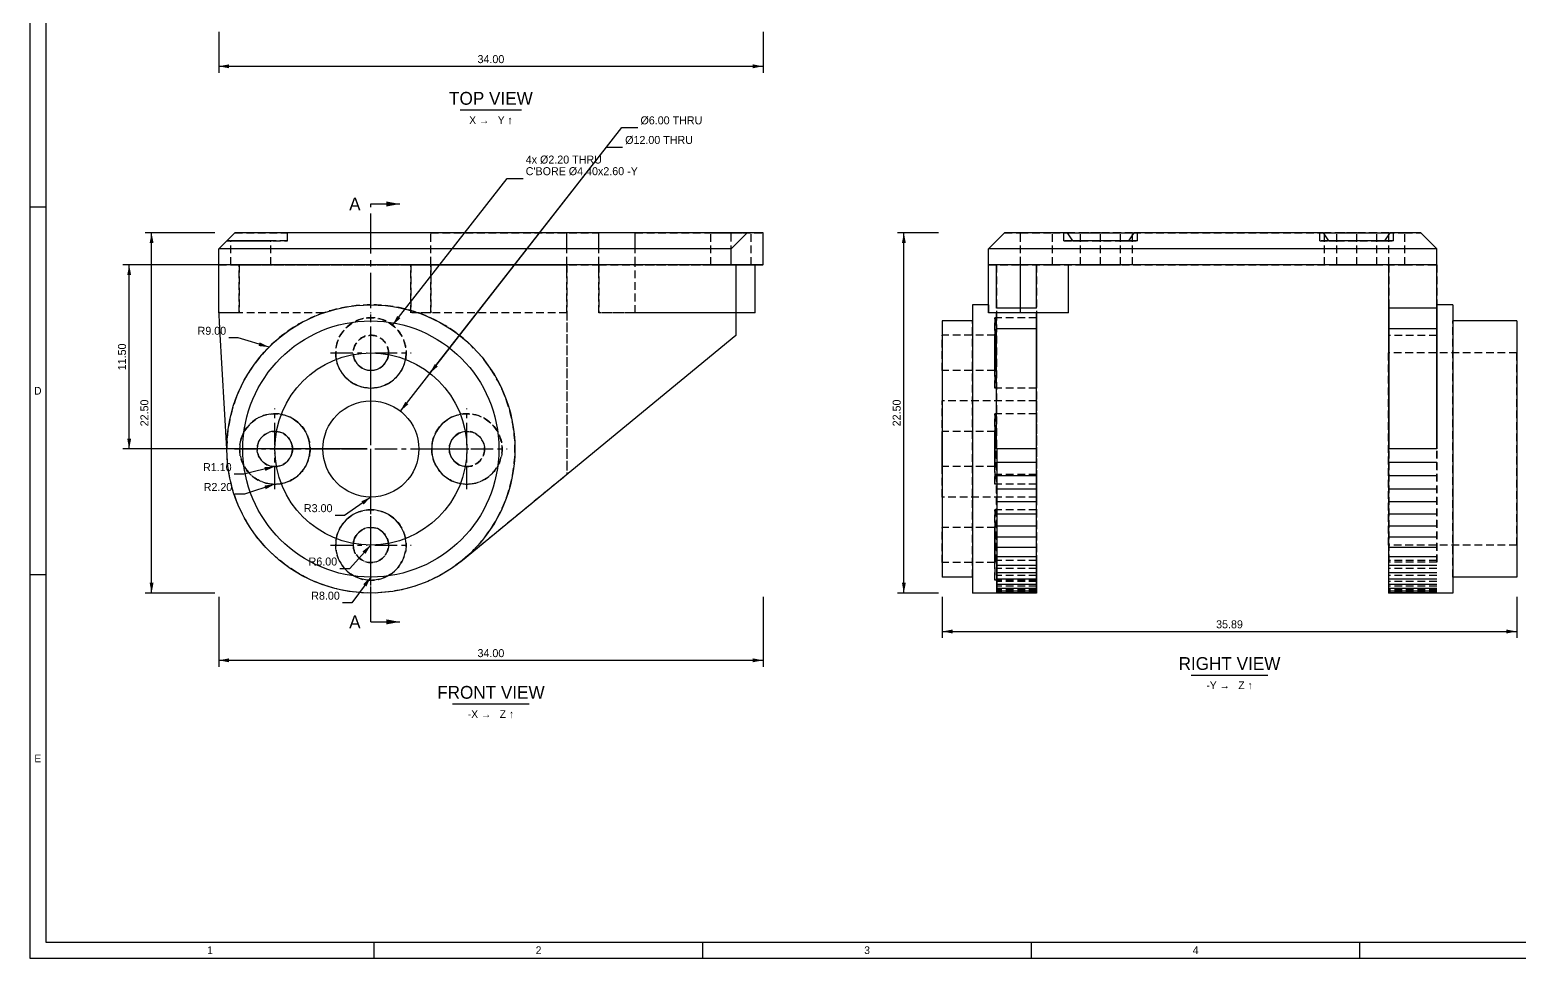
# Model space of a CAD drawing. Header units: millimetres. Extents: x 5 to 849, y 5 to 589.
# Drawn here: x 5 to 470.3, y 5 to 294.9 of the extents above; entities that cross this region are included whole.
import ezdxf
from ezdxf.enums import TextEntityAlignment as Align

# ---------------------------------------------------------------- set-up
doc = ezdxf.new("R2010")
doc.units = ezdxf.units.MM
for name, pattern in [('CENTER', [11.2, 7, -1.4, 1.4, -1.4]), ('HIDDEN', [3.6, 2.4, -1.2]), ('PHANTOM', [21, 11, -2, 2, -2, 2, -2])]:
    doc.linetypes.add(name, pattern=pattern)
for name, color, linetype in [('CENTER', 4, 'CENTER'), ('CUT', 1, 'PHANTOM'), ('CUTTHIN', 1, 'PHANTOM'), ('DIM', 3, 'CONTINUOUS'), ('FRAME', 7, 'CONTINUOUS'), ('HIDDEN', 8, 'HIDDEN'), ('TEXT', 3, 'CONTINUOUS'), ('TITLE', 7, 'CONTINUOUS'), ('VISIBLE', 7, 'CONTINUOUS')]:
    doc.layers.add(name, color=color, linetype=linetype)

msp = doc.modelspace()

# ---------------------------------------------------------------- linework, layer by layer
at = {"layer": 'CENTER'}
for p, q in [((111.55, 195.225), (111.55, 206.625)), ((111.55, 165.225), (111.55, 195.625)), ((98.95, 194.025), (110.35, 194.025)), ((111.55, 181.425), (111.55, 192.825)), ((112.75, 194.025), (124.15, 194.025)), ((111.55, 165.225), (111.55, 180.625)), ((81.55, 165.225), (81.55, 176.625)), ((141.55, 165.225), (141.55, 176.625)), ((68.95, 164.025), (80.35, 164.025)), ((79.95, 164.025), (110.35, 164.025)), ((82.75, 164.025), (94.15, 164.025)), ((94.95, 164.025), (110.35, 164.025)), ((112.75, 164.025), (143.15, 164.025)), ((112.75, 164.025), (128.15, 164.025)), ((128.95, 164.025), (140.35, 164.025)), ((142.75, 164.025), (154.15, 164.025)), ((81.55, 151.425), (81.55, 162.825)), ((111.55, 132.425), (111.55, 162.825)), ((111.55, 147.425), (111.55, 162.825)), ((141.55, 151.425), (141.55, 162.825)), ((111.55, 135.225), (111.55, 146.625)), ((98.95, 134.025), (110.35, 134.025)), ((111.55, 121.425), (111.55, 132.825)), ((112.75, 134.025), (124.15, 134.025))]:
    msp.add_line(p, q, dxfattribs=at)
at = {"layer": 'CUT'}
for p, q in [((111.55, 226.525), (111.55, 240.525)), ((111.55, 240.525), (120.55, 240.525)), ((111.55, 110.025), (111.55, 124.025)), ((111.55, 110.025), (120.55, 110.025))]:
    msp.add_line(p, q, dxfattribs=at)
for points in [[(120.55, 240.525), (116.35, 241.323), (116.35, 239.727)], [(120.55, 110.025), (116.35, 110.823), (116.35, 109.227)]]:
    msp.add_solid(points, dxfattribs=at)
at = {"layer": 'CUTTHIN'}
msp.add_line((111.55, 124.025), (111.55, 226.525), dxfattribs=at)
at = {"layer": 'DIM'}
for p, q in [((64.05, 294.325), (64.05, 281.525)), ((234.05, 294.325), (234.05, 281.525)), ((64.05, 283.525), (234.05, 283.525)), ((120.784922, 175.845161), (189.971545, 264.4)), ((189.971545, 264.4), (194.971545, 264.4)), ((130.019844, 187.665323), (185.18617, 258.275)), ((185.18617, 258.275), (190.18617, 258.275)), ((118.322276, 202.693118), (154.130067, 248.525)), ((154.130067, 248.525), (159.130067, 248.525)), ((62.85, 231.525), (41.05, 231.525)), ((43.05, 119.025), (43.05, 231.525)), ((288.85, 231.525), (276.05, 231.525)), ((278.05, 119.025), (278.05, 231.525)), ((147.85, 221.525), (34.05, 221.525)), ((36.05, 164.025), (36.05, 221.525)), ((70.143367, 198.689579), (67.143367, 198.689579)), ((79.730195, 195.844805), (70.143367, 198.689579)), ((110.35, 164.025), (34.05, 164.025)), ((81.55, 158.525), (71.844361, 156.116564)), ((71.844361, 156.116564), (68.844361, 156.116564)), ((72.052667, 149.894398), (69.052667, 149.894398)), ((81.55, 153.025), (72.052667, 149.894398)), ((111.55, 149.025), (103.357681, 143.290377)), ((103.357681, 143.290377), (100.357681, 143.290377)), ((111.55, 134.025), (104.823272, 126.625599)), ((104.823272, 126.625599), (101.823272, 126.625599)), ((111.55, 124.025), (105.6449, 115.954697)), ((62.85, 119.025), (41.05, 119.025)), ((64.05, 117.825), (64.05, 96.025)), ((234.05, 117.825), (234.05, 96.025)), ((288.85, 119.025), (276.05, 119.025)), ((290.05, 117.825), (290.05, 105.025)), ((469.5, 117.825), (469.5, 105.025)), ((105.6449, 115.954697), (102.6449, 115.954697)), ((290.05, 107.025), (469.5, 107.025)), ((64.05, 98.025), (234.05, 98.025))]:
    msp.add_line(p, q, dxfattribs=at)
for points in [[(64.05, 283.525), (67.25, 282.917), (67.25, 284.133)], [(234.05, 283.525), (230.85, 284.133), (230.85, 282.917)], [(43.05, 231.525), (42.442, 228.325), (43.658, 228.325)], [(278.05, 231.525), (277.442, 228.325), (278.658, 228.325)], [(36.05, 221.525), (35.442, 218.325), (36.658, 218.325)], [(118.322276, 202.693118), (120.771503, 204.840431), (119.813282, 205.589075)], [(79.730195, 195.844805), (76.835372, 197.338012), (76.489448, 196.172254)], [(130.019844, 187.665323), (132.469072, 189.812635), (131.51085, 190.561279)], [(120.784922, 175.845161), (123.234149, 177.992474), (122.275928, 178.741118)], [(36.05, 164.025), (36.658, 167.225), (35.442, 167.225)], [(81.55, 158.525), (78.297762, 158.344403), (78.590628, 157.164197)], [(81.55, 153.025), (78.320513, 152.600645), (78.701194, 151.445769)], [(111.55, 149.025), (108.579793, 147.688014), (109.277123, 146.691827)], [(111.55, 134.025), (108.947563, 132.066177), (109.847331, 131.248207)], [(43.05, 119.025), (43.658, 122.225), (42.442, 122.225)], [(111.55, 124.025), (109.169694, 121.801533), (110.151042, 121.083473)], [(278.05, 119.025), (278.658, 122.225), (277.442, 122.225)], [(290.05, 107.025), (293.25, 106.417), (293.25, 107.633)], [(469.5, 107.025), (466.3, 107.633), (466.3, 106.417)], [(64.05, 98.025), (67.25, 97.417), (67.25, 98.633)], [(234.05, 98.025), (230.85, 98.633), (230.85, 97.417)]]:
    msp.add_solid(points, dxfattribs=at)
at = {"layer": 'FRAME'}
for p, q in [((10, 584), (10, 10)), ((10, 10), (831, 10))]:
    msp.add_line(p, q, dxfattribs=at)
at = {"layer": 'HIDDEN'}
for p, q in [((69.05, 231.525), (66.55, 229.025)), ((66.55, 229.025), (69.05, 231.525)), ((69.05, 231.525), (66.55, 229.025)), ((66.55, 229.025), (69.05, 231.525)), ((66.55, 229.025), (85.55, 229.025)), ((85.55, 229.025), (66.55, 229.025)), ((66.55, 229.025), (85.55, 229.025)), ((85.55, 229.025), (66.55, 229.025)), ((67.8, 229.025), (80.3, 229.025)), ((80.3, 229.025), (67.8, 229.025)), ((67.8, 221.525), (67.8, 229.025)), ((67.8, 229.025), (80.3, 229.025)), ((80.3, 229.025), (67.8, 229.025)), ((67.8, 221.525), (67.8, 229.025)), ((172.8, 231.525), (69.05, 231.525)), ((69.05, 231.525), (85.55, 231.525)), ((85.55, 231.525), (69.05, 231.525)), ((69.05, 231.525), (85.55, 231.525)), ((85.55, 231.525), (69.05, 231.525)), ((80.3, 221.525), (80.3, 229.025)), ((80.3, 221.525), (80.3, 229.025)), ((85.55, 229.025), (85.55, 231.525)), ((85.55, 229.025), (85.55, 231.525)), ((130.3, 231.525), (182.8, 231.525)), ((130.3, 231.525), (172.8, 231.525)), ((130.3, 231.525), (182.8, 231.525)), ((130.3, 231.525), (182.8, 231.525)), ((130.3, 221.525), (130.3, 231.525)), ((130.3, 221.575), (130.3, 231.525)), ((130.3, 221.525), (130.3, 231.525)), ((130.3, 221.525), (130.3, 231.525)), ((172.8, 221.525), (172.8, 231.525)), ((172.8, 226.525), (172.8, 231.525)), ((194.14, 231.525), (182.8, 231.525)), ((182.8, 221.525), (182.8, 231.525)), ((182.8, 221.525), (182.8, 231.525)), ((182.8, 221.525), (182.8, 231.525)), ((182.8, 221.575), (182.8, 231.525)), ((182.8, 226.525), (182.8, 231.525)), ((194.14, 231.525), (224.05, 231.525)), ((194.14, 226.525), (194.14, 231.525)), ((194.14, 221.575), (194.14, 231.525)), ((217.8, 231.525), (230.3, 231.525)), ((230.3, 231.525), (217.8, 231.525)), ((217.8, 231.525), (230.3, 231.525)), ((230.3, 231.525), (217.8, 231.525)), ((217.8, 221.525), (217.8, 231.525)), ((217.8, 221.525), (217.8, 231.525)), ((224.05, 231.525), (234.05, 231.525)), ((224.05, 221.575), (224.05, 231.525)), ((230.3, 221.525), (230.3, 231.525)), ((230.3, 221.525), (230.3, 231.525)), ((314.5, 231.525), (309.5, 231.525)), ((314.5, 231.525), (309.5, 231.525)), ((309.5, 231.525), (314.5, 231.525)), ((349.5, 231.525), (314.5, 231.525)), ((349.5, 231.525), (314.5, 231.525)), ((314.5, 231.525), (324.5, 231.525)), ((314.5, 221.575), (314.5, 231.525)), ((314.5, 221.575), (314.5, 231.525)), ((314.5, 221.575), (314.5, 231.525)), ((314.5, 221.525), (314.5, 231.525)), ((314.5, 221.575), (314.5, 231.525)), ((324.5, 231.525), (434.5, 231.525)), ((324.5, 221.525), (324.5, 231.525)), ((329.143842, 231.525), (328, 231.525)), ((328, 231.525), (329.143842, 231.525)), ((328, 229.025), (328, 231.525)), ((330.782202, 229.025), (328, 229.025)), ((328, 229.025), (330.782202, 229.025)), ((339.5, 231.525), (333.25, 231.525)), ((333.25, 231.525), (345.75, 231.525)), ((333.25, 221.525), (333.25, 231.525)), ((339.5, 229.025), (333.25, 229.025)), ((333.25, 229.025), (345.75, 229.025)), ((333.25, 229.025), (345.75, 229.025)), ((333.25, 221.525), (333.25, 229.025)), ((345.75, 231.525), (339.5, 231.525)), ((339.5, 221.525), (339.5, 231.525)), ((345.75, 229.025), (339.5, 229.025)), ((339.5, 221.525), (339.5, 229.025)), ((345.75, 221.525), (345.75, 231.525)), ((345.75, 221.525), (345.75, 229.025)), ((348.217798, 229.025), (351, 229.025)), ((351, 229.025), (348.217798, 229.025)), ((349.5, 221.525), (349.5, 231.525)), ((349.5, 221.525), (349.5, 231.525)), ((349.856158, 231.525), (351, 231.525)), ((351, 231.525), (349.856158, 231.525)), ((351, 229.025), (351, 231.525)), ((409.143842, 231.525), (408, 231.525)), ((408, 231.525), (409.143842, 231.525)), ((408, 229.025), (408, 231.525)), ((410.782202, 229.025), (408, 229.025)), ((408, 229.025), (410.782202, 229.025)), ((429.5, 231.525), (409.5, 231.525)), ((429.5, 231.525), (409.5, 231.525)), ((409.5, 221.525), (409.5, 231.525)), ((409.5, 221.525), (409.5, 231.525)), ((419.5, 231.525), (413.25, 231.525)), ((413.25, 231.525), (425.75, 231.525)), ((413.25, 221.525), (413.25, 231.525)), ((419.5, 229.025), (413.25, 229.025)), ((413.25, 229.025), (425.75, 229.025)), ((413.25, 229.025), (425.75, 229.025)), ((413.25, 221.525), (413.25, 229.025)), ((425.75, 231.525), (419.5, 231.525)), ((419.5, 221.525), (419.5, 231.525)), ((425.75, 229.025), (419.5, 229.025)), ((419.5, 221.525), (419.5, 229.025)), ((425.75, 221.525), (425.75, 231.525)), ((425.75, 221.525), (425.75, 229.025)), ((428.217798, 229.025), (431, 229.025)), ((431, 229.025), (428.217798, 229.025)), ((429.5, 221.525), (429.5, 231.525)), ((429.5, 221.525), (429.5, 231.525)), ((429.856158, 231.525), (431, 231.525)), ((431, 231.525), (429.856158, 231.525)), ((431, 229.025), (431, 231.525)), ((434.5, 231.525), (439.5, 231.525)), ((434.5, 221.525), (434.5, 231.525)), ((64.05, 221.575), (64.05, 226.525)), ((172.8, 226.525), (64.05, 226.525)), ((172.8, 221.575), (172.8, 226.525)), ((194.14, 226.525), (182.8, 226.525)), ((182.8, 221.575), (182.8, 226.525)), ((194.14, 221.575), (194.14, 226.525)), ((64.05, 221.525), (64.05, 221.575)), ((64.05, 221.525), (64.05, 221.575)), ((64.05, 221.525), (64.05, 221.575)), ((172.8, 221.575), (64.05, 221.575)), ((64.05, 221.525), (70.36, 221.525)), ((64.05, 221.525), (130.3, 221.525)), ((64.05, 221.525), (172.8, 221.525)), ((64.05, 206.525), (64.05, 221.525)), ((67.8, 221.525), (80.3, 221.525)), ((80.3, 221.525), (67.8, 221.525)), ((67.8, 221.525), (80.3, 221.525)), ((80.3, 221.525), (67.8, 221.525)), ((70.36, 221.525), (123.99, 221.525)), ((70.36, 221.525), (70.36, 206.525)), ((70.36, 206.525), (70.36, 221.525)), ((123.99, 221.525), (130.3, 221.525)), ((123.99, 206.525), (123.99, 221.525)), ((123.99, 221.525), (123.99, 206.525)), ((130.3, 221.525), (130.3, 221.575)), ((130.3, 221.525), (130.3, 221.575)), ((130.3, 221.525), (182.8, 221.525)), ((130.3, 221.525), (182.8, 221.525)), ((130.3, 206.525), (130.3, 221.525)), ((130.3, 221.525), (172.8, 221.525)), ((130.3, 221.525), (130.3, 206.525)), ((130.3, 221.525), (182.8, 221.525)), ((130.3, 221.525), (172.8, 221.525)), ((172.8, 221.525), (172.8, 221.575)), ((172.8, 221.525), (172.8, 156.0633)), ((172.8, 221.525), (172.8, 206.525)), ((172.8, 221.525), (172.8, 206.525)), ((172.8, 219.025), (172.8, 221.525)), ((172.8, 206.525), (172.8, 219.025)), ((182.8, 221.525), (182.8, 221.575)), ((182.8, 221.525), (182.8, 221.575)), ((182.8, 221.525), (182.8, 221.575)), ((194.14, 221.575), (182.8, 221.575)), ((182.8, 221.525), (225.55, 221.525)), ((182.8, 221.525), (231.55, 221.525)), ((182.8, 206.525), (182.8, 221.525)), ((182.8, 219.025), (182.8, 221.525)), ((182.8, 221.525), (182.8, 206.525)), ((182.8, 221.525), (194.14, 221.525)), ((182.8, 206.525), (182.8, 219.025)), ((224.05, 221.575), (194.14, 221.575)), ((194.14, 221.525), (194.14, 221.575)), ((194.14, 221.525), (194.14, 221.575)), ((194.14, 206.525), (194.14, 221.525)), ((194.14, 221.525), (224.05, 221.525)), ((194.14, 206.525), (194.14, 221.525)), ((217.8, 221.525), (230.3, 221.525)), ((230.3, 221.525), (217.8, 221.525)), ((217.8, 221.525), (230.3, 221.525)), ((230.3, 221.525), (217.8, 221.525)), ((224.05, 221.575), (231.55, 221.575)), ((231.55, 221.575), (224.05, 221.575)), ((224.05, 221.525), (224.05, 221.575)), ((231.55, 221.525), (231.55, 221.575)), ((231.55, 206.525), (231.55, 221.575)), ((231.55, 221.525), (234.05, 221.525)), ((304.5, 221.525), (314.5, 221.525)), ((307, 221.525), (307, 206.525)), ((314.5, 221.575), (322, 221.575)), ((322, 221.575), (314.5, 221.575)), ((314.5, 206.525), (314.5, 221.575)), ((314.5, 219.025), (314.5, 221.525)), ((314.5, 219.025), (314.5, 221.525)), ((314.5, 206.525), (314.5, 221.525)), ((329.5, 221.525), (314.5, 221.525)), ((314.5, 206.525), (314.5, 219.025)), ((314.5, 206.525), (314.5, 219.025)), ((319.5, 221.525), (319.5, 206.525)), ((319.5, 221.525), (319.5, 206.525)), ((319.5, 221.525), (319.5, 156.0633)), ((319.5, 221.525), (319.5, 206.525)), ((322, 221.525), (322, 221.575)), ((322, 221.525), (324.5, 221.525)), ((329.5, 221.525), (322, 221.525)), ((324.5, 221.525), (434.5, 221.525)), ((349.5, 221.525), (329.5, 221.525)), ((349.5, 221.525), (329.5, 221.525)), ((339.5, 221.525), (333.25, 221.525)), ((333.25, 221.525), (345.75, 221.525)), ((339.5, 221.525), (333.25, 221.525)), ((333.25, 221.525), (345.75, 221.525)), ((345.75, 221.525), (339.5, 221.525)), ((345.75, 221.525), (339.5, 221.525)), ((429.5, 221.525), (409.5, 221.525)), ((429.5, 221.525), (409.5, 221.525)), ((419.5, 221.525), (413.25, 221.525)), ((413.25, 221.525), (425.75, 221.525)), ((419.5, 221.525), (413.25, 221.525)), ((413.25, 221.525), (425.75, 221.525)), ((425.75, 221.525), (419.5, 221.525)), ((425.75, 221.525), (419.5, 221.525)), ((443, 221.525), (429.5, 221.525)), ((429.5, 221.525), (429.5, 199.4238)), ((434.5, 221.525), (443, 221.525)), ((443, 221.525), (444.5, 221.525)), ((444.5, 221.525), (443, 221.525)), ((444.5, 221.525), (444.5, 199.4238)), ((96.759801, 206.525), (64.05, 206.525)), ((70.36, 206.525), (64.115769, 206.525)), ((64.335, 201.525), (64.115769, 206.525)), ((70.36, 206.525), (64.115769, 206.525)), ((64.335, 201.525), (64.115769, 206.525)), ((96.759801, 206.525), (64.115769, 206.525)), ((130.3, 206.525), (123.99, 206.525)), ((130.3, 206.525), (123.99, 206.525)), ((172.8, 206.525), (126.340199, 206.525)), ((172.8, 206.525), (126.340199, 206.525)), ((172.8, 206.525), (172.8, 156.0633)), ((225.55, 206.525), (182.8, 206.525)), ((194.14, 206.525), (182.8, 206.525)), ((194.14, 206.525), (182.8, 206.525)), ((231.55, 206.525), (194.14, 206.525)), ((304.5, 206.525), (304.5, 209.025)), ((304.5, 209.025), (304.5, 206.525)), ((307, 206.525), (304.5, 206.525)), ((307, 206.525), (304.5, 206.525)), ((307, 206.525), (304.5, 206.525)), ((319.5, 205.025), (306.5, 205.025)), ((306.5, 205.025), (306.5, 183.025)), ((306.5, 183.025), (306.5, 205.025)), ((307, 206.525), (307, 156.0633)), ((314.5, 206.525), (307, 206.525)), ((314.5, 206.525), (307, 206.525)), ((307, 128.668365), (307, 206.525)), ((307, 206.525), (307, 164.025)), ((319.5, 206.525), (314.5, 206.525)), ((329.5, 206.525), (319.5, 206.525)), ((329.5, 206.525), (319.5, 206.525)), ((329.5, 206.525), (319.5, 206.525)), ((319.5, 205.025), (319.5, 183.025)), ((319.5, 183.025), (319.5, 205.025)), ((429.5, 209.025), (429.5, 164.025)), ((429.5, 128.668365), (429.5, 209.025)), ((444.5, 209.025), (444.5, 164.025)), ((444.5, 128.668365), (444.5, 209.025)), ((299.5, 204.025), (299.5, 124.025)), ((299.5, 124.025), (299.5, 204.025)), ((449.5, 204.025), (449.5, 124.025)), ((449.5, 124.025), (449.5, 204.025)), ((290.05, 199.525), (290.05, 188.525)), ((290.05, 188.525), (290.05, 199.525)), ((306.5, 199.525), (290.05, 199.525)), ((306.5, 199.525), (306.5, 188.525)), ((306.5, 188.525), (306.5, 199.525)), ((429.5, 199.4238), (429.5, 129.225)), ((444.5, 199.4238), (429.5, 199.4238)), ((444.5, 199.4238), (444.5, 129.225)), ((429.45, 194.025), (429.45, 134.025)), ((429.45, 134.025), (429.45, 194.025)), ((469.5, 194.025), (429.45, 194.025)), ((469.5, 194.025), (469.5, 134.025)), ((469.5, 134.025), (469.5, 194.025)), ((306.5, 188.525), (290.05, 188.525)), ((319.5, 183.025), (306.5, 183.025)), ((290.05, 179.025), (290.05, 149.025)), ((290.05, 149.025), (290.05, 179.025)), ((319.5, 179.025), (290.05, 179.025)), ((319.5, 179.025), (319.5, 149.025)), ((319.5, 149.025), (319.5, 179.025)), ((319.5, 175.025), (306.5, 175.025)), ((306.5, 175.025), (306.5, 153.025)), ((306.5, 153.025), (306.5, 175.025)), ((319.5, 175.025), (306.5, 175.025)), ((306.5, 175.025), (306.5, 153.025)), ((306.5, 153.025), (306.5, 175.025)), ((319.5, 175.025), (319.5, 153.025)), ((319.5, 153.025), (319.5, 175.025)), ((319.5, 175.025), (319.5, 153.025)), ((319.5, 153.025), (319.5, 175.025)), ((290.05, 169.525), (290.05, 158.525)), ((290.05, 158.525), (290.05, 169.525)), ((290.05, 169.525), (290.05, 158.525)), ((290.05, 158.525), (290.05, 169.525)), ((306.5, 169.525), (290.05, 169.525)), ((306.5, 169.525), (290.05, 169.525)), ((306.5, 169.525), (306.5, 158.525)), ((306.5, 158.525), (306.5, 169.525)), ((306.5, 169.525), (306.5, 158.525)), ((306.5, 158.525), (306.5, 169.525)), ((66.749141, 159.796163), (66.55, 164.025)), ((66.749141, 159.796163), (66.55, 164.025)), ((67.344803, 155.604754), (66.749141, 159.796163)), ((67.344803, 155.604754), (66.749141, 159.796163)), ((306.5, 158.525), (290.05, 158.525)), ((306.5, 158.525), (290.05, 158.525)), ((68.331712, 151.487871), (67.344803, 155.604754)), ((68.331712, 151.487871), (67.344803, 155.604754)), ((172.8, 156.0633), (140.15, 129.225)), ((172.8, 156.0633), (140.15, 129.225)), ((319.5, 156.0633), (307, 156.0633)), ((307, 156.0633), (307, 129.225)), ((319.5, 156.0633), (319.5, 129.225)), ((69.701135, 147.48195), (68.331712, 151.487871)), ((69.701135, 147.48195), (68.331712, 151.487871)), ((319.5, 149.025), (290.05, 149.025)), ((319.5, 153.025), (306.5, 153.025)), ((319.5, 153.025), (306.5, 153.025)), ((71.440951, 143.622447), (69.701135, 147.48195)), ((71.440951, 143.622447), (69.701135, 147.48195)), ((319.5, 145.025), (306.5, 145.025)), ((306.5, 145.025), (306.5, 123.025)), ((306.5, 123.025), (306.5, 145.025)), ((319.5, 145.025), (319.5, 123.025)), ((319.5, 123.025), (319.5, 145.025)), ((73.535761, 139.943521), (71.440951, 143.622447)), ((73.535761, 139.943521), (71.440951, 143.622447)), ((75.967024, 136.477735), (73.535761, 139.943521)), ((75.967024, 136.477735), (73.535761, 139.943521)), ((78.713223, 133.255761), (75.967024, 136.477735)), ((78.713223, 133.255761), (75.967024, 136.477735)), ((290.05, 139.525), (290.05, 128.525)), ((290.05, 128.525), (290.05, 139.525)), ((306.5, 139.525), (290.05, 139.525)), ((306.5, 139.525), (306.5, 128.525)), ((306.5, 128.525), (306.5, 139.525)), ((81.750051, 130.306118), (78.713223, 133.255761)), ((81.750051, 130.306118), (78.713223, 133.255761)), ((85.05063, 127.654911), (81.750051, 130.306118)), ((85.05063, 127.654911), (81.750051, 130.306118)), ((469.5, 134.025), (429.45, 134.025)), ((88.585748, 125.325606), (85.05063, 127.654911)), ((88.585748, 125.325606), (85.05063, 127.654911)), ((136.728279, 126.72816), (133.111917, 124.527104)), ((136.728279, 126.72816), (133.111917, 124.527104)), ((140.15, 129.225), (136.728279, 126.72816)), ((139.387176, 128.668365), (136.728279, 126.72816)), ((306.5, 128.525), (290.05, 128.525)), ((319.5, 129.225), (307, 129.225)), ((307, 129.225), (307, 128.668365)), ((307.05, 128.668365), (307, 128.668365)), ((307.05, 126.72816), (307, 126.72816)), ((307.05, 128.668365), (307.05, 126.72816)), ((307.05, 126.72816), (307.05, 128.668365)), ((319.5, 126.72816), (307.05, 126.72816)), ((307.05, 126.72816), (307.05, 124.527104)), ((307.05, 124.527104), (307.05, 126.72816)), ((319.5, 129.225), (319.5, 126.72816)), ((319.5, 126.72816), (319.5, 124.527104)), ((429.5, 129.225), (429.5, 128.668365)), ((444.5, 129.225), (429.5, 129.225)), ((444.5, 128.668365), (429.5, 128.668365)), ((444.5, 126.72816), (429.5, 126.72816)), ((444.5, 129.225), (444.5, 128.668365)), ((92.324116, 123.338818), (88.585748, 125.325606)), ((92.324116, 123.338818), (88.585748, 125.325606)), ((96.232647, 121.712133), (92.324116, 123.338818)), ((96.232647, 121.712133), (92.324116, 123.338818)), ((100.276748, 120.459948), (96.232647, 121.712133)), ((100.276748, 120.459948), (96.232647, 121.712133)), ((125.340373, 121.190136), (121.253975, 120.083757)), ((125.340373, 121.190136), (121.253975, 120.083757)), ((129.304716, 122.675634), (125.340373, 121.190136)), ((129.304716, 122.675634), (125.340373, 121.190136)), ((133.111917, 124.527104), (129.304716, 122.675634)), ((133.111917, 124.527104), (129.304716, 122.675634)), ((319.5, 123.025), (306.5, 123.025)), ((307.05, 124.527104), (307, 124.527104)), ((307.05, 122.675634), (307, 122.675634)), ((307.05, 121.190136), (307, 121.190136)), ((319.5, 124.527104), (307.05, 124.527104)), ((307.05, 124.527104), (307.05, 122.675634)), ((307.05, 122.675634), (307.05, 124.527104)), ((319.5, 122.675634), (307.05, 122.675634)), ((307.05, 122.675634), (307.05, 121.190136)), ((307.05, 121.190136), (307.05, 122.675634)), ((319.5, 121.190136), (307.05, 121.190136)), ((307.05, 121.190136), (307.05, 120.083757)), ((307.05, 120.083757), (307.05, 121.190136)), ((319.5, 124.527104), (319.5, 122.675634)), ((319.5, 122.675634), (319.5, 121.190136)), ((319.5, 121.190136), (319.5, 120.083757)), ((444.5, 124.527104), (429.5, 124.527104)), ((444.5, 122.675634), (429.5, 122.675634)), ((444.5, 121.190136), (429.5, 121.190136)), ((104.420625, 119.593344), (100.276748, 120.459948)), ((104.420625, 119.593344), (100.276748, 120.459948)), ((108.627603, 119.119994), (104.420625, 119.593344)), ((108.627603, 119.119994), (104.420625, 119.593344)), ((112.860446, 119.044085), (108.627603, 119.119994)), ((112.860446, 119.044085), (108.627603, 119.119994)), ((117.08169, 119.36629), (112.860446, 119.044085)), ((117.08169, 119.36629), (112.860446, 119.044085)), ((121.253975, 120.083757), (117.08169, 119.36629)), ((121.253975, 120.083757), (117.08169, 119.36629)), ((307.05, 120.083757), (307, 120.083757)), ((307.05, 119.36629), (307, 119.36629)), ((307.05, 119.044085), (307, 119.044085)), ((319.5, 120.083757), (307.05, 120.083757)), ((307.05, 120.083757), (307.05, 119.36629)), ((307.05, 119.36629), (307.05, 120.083757)), ((319.5, 119.36629), (307.05, 119.36629)), ((307.05, 119.36629), (307.05, 119.044085)), ((307.05, 119.044085), (307.05, 119.36629)), ((307.05, 119.044085), (307.05, 119.119994)), ((307.05, 119.025), (307.05, 119.044085)), ((319.5, 120.083757), (319.5, 119.36629)), ((319.5, 119.36629), (319.5, 119.044085)), ((444.5, 120.083757), (429.5, 120.083757)), ((444.5, 119.36629), (429.5, 119.36629)), ((444.5, 119.044085), (429.5, 119.044085))]:
    msp.add_line(p, q, dxfattribs=at)
for centre, radius in [((111.55, 194.025), 11), ((111.55, 194.025), 5.5), ((81.55, 164.025), 11), ((141.55, 164.025), 11), ((81.55, 164.025), 5.5), ((141.55, 164.025), 5.5), ((111.55, 134.025), 11), ((111.55, 134.025), 5.5)]:
    msp.add_circle(centre, radius, dxfattribs=at)
for centre, radius, start, end in [((111.55, 164.025), 45, 90, 180), ((111.55, 164.025), 45, 90, 180), ((111.55, 194.025), 11, 349.436022, 190.563978), ((111.55, 164.025), 45, 308.214256, 90), ((111.55, 164.025), 45, 308.214256, 90), ((111.55, 194.025), 5.5, 354.740504, 185.259496), ((81.55, 164.025), 11, 79.436022, 280.563978), ((141.55, 164.025), 11, 259.436022, 100.563978), ((81.55, 164.025), 5.5, 84.740504, 275.259496), ((141.55, 164.025), 5.5, 264.740504, 95.259496), ((111.55, 134.025), 11, 169.436022, 10.563978), ((111.55, 134.025), 5.5, 174.740504, 5.259496)]:
    msp.add_arc(centre, radius, start, end, dxfattribs=at)
at = {"layer": 'TEXT'}
for p, q in [((139.45, 269.925), (158.65, 269.925)), ((367.775, 93.425), (391.775, 93.425)), ((137.05, 84.425), (161.05, 84.425))]:
    msp.add_line(p, q, dxfattribs=at)
at = {"layer": 'TITLE'}
for p, q in [((5, 589), (5, 5)), ((5, 239.6), (10, 239.6)), ((5, 124.8), (10, 124.8)), ((112.625, 5), (112.625, 10)), ((215.25, 5), (215.25, 10)), ((317.875, 5), (317.875, 10)), ((420.5, 5), (420.5, 10)), ((5, 5), (836, 5))]:
    msp.add_line(p, q, dxfattribs=at)
at = {"layer": 'VISIBLE'}
for p, q in [((69.05, 231.525), (64.05, 226.525)), ((229.05, 231.525), (69.05, 231.525)), ((224.05, 226.525), (229.05, 231.525)), ((234.05, 231.525), (229.05, 231.525)), ((234.05, 221.525), (234.05, 231.525)), ((309.5, 231.525), (304.5, 226.525)), ((329.143842, 231.525), (309.5, 231.525)), ((329.143842, 231.525), (349.856158, 231.525)), ((330.782202, 229.025), (329.143842, 231.525)), ((348.217798, 229.025), (330.782202, 229.025)), ((330.782202, 229.025), (333.25, 229.025)), ((345.75, 229.025), (348.217798, 229.025)), ((349.856158, 231.525), (348.217798, 229.025)), ((409.143842, 231.525), (349.856158, 231.525)), ((409.143842, 231.525), (429.856158, 231.525)), ((410.782202, 229.025), (409.143842, 231.525)), ((428.217798, 229.025), (410.782202, 229.025)), ((410.782202, 229.025), (413.25, 229.025)), ((425.75, 229.025), (428.217798, 229.025)), ((429.856158, 231.525), (428.217798, 229.025)), ((439.5, 231.525), (429.856158, 231.525)), ((439.5, 231.525), (444.5, 226.525)), ((64.05, 221.525), (64.05, 226.525)), ((224.05, 226.525), (64.05, 226.525)), ((224.05, 221.525), (224.05, 226.525)), ((304.5, 221.575), (304.5, 226.525)), ((444.5, 226.525), (304.5, 226.525)), ((444.5, 221.525), (444.5, 226.525)), ((224.05, 221.525), (64.05, 221.525)), ((64.05, 208.025), (64.05, 221.525)), ((224.05, 221.525), (225.55, 221.525)), ((234.05, 221.525), (225.55, 221.525)), ((225.55, 221.525), (225.55, 199.4238)), ((231.55, 206.525), (231.55, 221.525)), ((314.5, 221.575), (304.5, 221.575)), ((304.5, 221.525), (304.5, 221.575)), ((307, 221.525), (304.5, 221.525)), ((304.5, 206.525), (304.5, 221.525)), ((314.5, 221.525), (307, 221.525)), ((307, 208.025), (307, 221.525)), ((329.5, 221.575), (314.5, 221.575)), ((314.5, 221.525), (314.5, 221.575)), ((319.5, 221.525), (314.5, 221.525)), ((314.5, 208.025), (314.5, 221.525)), ((329.5, 221.525), (319.5, 221.525)), ((319.5, 208.025), (319.5, 221.525)), ((329.5, 221.525), (329.5, 221.575)), ((429.5, 221.525), (329.5, 221.525)), ((329.5, 206.525), (329.5, 221.525)), ((444.5, 221.525), (429.5, 221.525)), ((429.5, 208.025), (429.5, 221.525)), ((444.5, 208.025), (444.5, 221.525)), ((64.05, 206.525), (64.05, 208.025)), ((64.335, 201.525), (64.05, 208.025)), ((64.115769, 206.525), (64.05, 206.525)), ((231.55, 206.525), (225.55, 206.525)), ((304.5, 209.025), (299.5, 209.025)), ((299.5, 209.025), (299.5, 119.025)), ((314.5, 206.525), (304.5, 206.525)), ((314.5, 208.025), (307, 208.025)), ((307, 201.525), (307, 206.525)), ((319.5, 208.025), (314.5, 208.025)), ((314.5, 206.525), (314.5, 208.025)), ((329.5, 206.525), (314.5, 206.525)), ((319.5, 201.525), (319.5, 206.525)), ((429.5, 209.025), (429.45, 209.025)), ((429.45, 209.025), (429.45, 119.025)), ((429.5, 201.525), (429.5, 208.025)), ((444.5, 208.025), (429.5, 208.025)), ((449.5, 209.025), (444.5, 209.025)), ((444.5, 201.525), (444.5, 208.025)), ((449.5, 209.025), (449.5, 119.025)), ((66.55, 164.025), (64.335, 201.525)), ((290.05, 204.025), (290.05, 124.025)), ((299.5, 204.025), (290.05, 204.025)), ((319.5, 201.525), (307, 201.525)), ((307, 164.025), (307, 201.525)), ((319.5, 164.025), (319.5, 201.525)), ((429.5, 164.025), (429.5, 201.525)), ((444.5, 201.525), (429.5, 201.525)), ((444.5, 164.025), (444.5, 201.525)), ((469.5, 204.025), (449.5, 204.025)), ((469.5, 204.025), (469.5, 124.025)), ((225.55, 199.4238), (140.15, 129.225)), ((307.05, 164.025), (307, 164.025)), ((319.5, 164.025), (307.05, 164.025)), ((307.05, 164.025), (307.05, 159.796163)), ((319.5, 159.796163), (319.5, 164.025)), ((444.5, 164.025), (429.5, 164.025)), ((307.05, 159.796163), (307, 159.796163)), ((319.5, 159.796163), (307.05, 159.796163)), ((307.05, 159.796163), (307.05, 155.604754)), ((319.5, 155.604754), (319.5, 159.796163)), ((444.5, 159.796163), (429.5, 159.796163)), ((307.05, 155.604754), (307, 155.604754)), ((319.5, 155.604754), (307.05, 155.604754)), ((307.05, 155.604754), (307.05, 151.487871)), ((319.5, 151.487871), (319.5, 155.604754)), ((444.5, 155.604754), (429.5, 155.604754)), ((307.05, 151.487871), (307, 151.487871)), ((319.5, 151.487871), (307.05, 151.487871)), ((307.05, 151.487871), (307.05, 147.48195)), ((319.5, 147.48195), (319.5, 151.487871)), ((444.5, 151.487871), (429.5, 151.487871)), ((307.05, 147.48195), (307, 147.48195)), ((319.5, 147.48195), (307.05, 147.48195)), ((307.05, 147.48195), (307.05, 143.622447)), ((319.5, 143.622447), (319.5, 147.48195)), ((444.5, 147.48195), (429.5, 147.48195)), ((307.05, 143.622447), (307, 143.622447)), ((307.05, 139.943521), (307, 139.943521)), ((319.5, 143.622447), (307.05, 143.622447)), ((307.05, 143.622447), (307.05, 139.943521)), ((319.5, 139.943521), (307.05, 139.943521)), ((307.05, 139.943521), (307.05, 136.477735)), ((319.5, 139.943521), (319.5, 143.622447)), ((319.5, 136.477735), (319.5, 139.943521)), ((444.5, 143.622447), (429.5, 143.622447)), ((444.5, 139.943521), (429.5, 139.943521)), ((307.05, 136.477735), (307, 136.477735)), ((319.5, 136.477735), (307.05, 136.477735)), ((307.05, 136.477735), (307.05, 133.255761)), ((319.5, 133.255761), (319.5, 136.477735)), ((444.5, 136.477735), (429.5, 136.477735)), ((307.05, 133.255761), (307, 133.255761)), ((307.05, 130.306118), (307, 130.306118)), ((319.5, 133.255761), (307.05, 133.255761)), ((307.05, 133.255761), (307.05, 130.306118)), ((319.5, 130.306118), (307.05, 130.306118)), ((307.05, 130.306118), (307.05, 127.654911)), ((319.5, 130.306118), (319.5, 133.255761)), ((319.5, 127.654911), (319.5, 130.306118)), ((444.5, 133.255761), (429.5, 133.255761)), ((444.5, 130.306118), (429.5, 130.306118)), ((140.15, 129.225), (139.387176, 128.668365)), ((307.05, 127.654911), (307, 127.654911)), ((319.5, 127.654911), (307.05, 127.654911)), ((307.05, 127.654911), (307.05, 125.325606)), ((319.5, 125.325606), (319.5, 127.654911)), ((444.5, 127.654911), (429.5, 127.654911)), ((299.5, 124.025), (290.05, 124.025)), ((307.05, 125.325606), (307, 125.325606)), ((307.05, 123.338818), (307, 123.338818)), ((307.05, 121.712133), (307, 121.712133)), ((319.5, 125.325606), (307.05, 125.325606)), ((307.05, 125.325606), (307.05, 123.338818)), ((319.5, 123.338818), (307.05, 123.338818)), ((307.05, 123.338818), (307.05, 121.712133)), ((319.5, 121.712133), (307.05, 121.712133)), ((307.05, 121.712133), (307.05, 120.459948)), ((319.5, 123.338818), (319.5, 125.325606)), ((319.5, 121.712133), (319.5, 123.338818)), ((319.5, 120.459948), (319.5, 121.712133)), ((444.5, 125.325606), (429.5, 125.325606)), ((444.5, 123.338818), (429.5, 123.338818)), ((444.5, 121.712133), (429.5, 121.712133)), ((469.5, 124.025), (449.5, 124.025)), ((307.05, 119.025), (299.5, 119.025)), ((307.05, 120.459948), (307, 120.459948)), ((307.05, 119.593344), (307, 119.593344)), ((307.05, 119.119994), (307, 119.119994)), ((319.5, 120.459948), (307.05, 120.459948)), ((307.05, 120.459948), (307.05, 119.593344)), ((319.5, 119.593344), (307.05, 119.593344)), ((307.05, 119.593344), (307.05, 119.119994)), ((319.5, 119.119994), (307.05, 119.119994)), ((307.05, 119.119994), (307.05, 119.025)), ((319.5, 119.044085), (307.05, 119.044085)), ((319.5, 119.593344), (319.5, 120.459948)), ((319.5, 119.119994), (319.5, 119.593344)), ((319.5, 119.044085), (319.5, 119.119994)), ((449.5, 119.025), (429.45, 119.025)), ((444.5, 120.459948), (429.5, 120.459948)), ((444.5, 119.593344), (429.5, 119.593344)), ((444.5, 119.119994), (429.5, 119.119994))]:
    msp.add_line(p, q, dxfattribs=at)
for radius in [45, 40, 30, 15]:
    msp.add_circle((111.55, 164.025), radius, dxfattribs=at)
for centre, radius, start, end in [((111.55, 194.025), 11, 190.563978, 349.436022), ((111.55, 194.025), 5.5, 185.259496, 354.740504), ((81.55, 164.025), 11, 280.563978, 79.436022), ((141.55, 164.025), 11, 100.563978, 259.436022), ((81.55, 164.025), 5.5, 275.259496, 84.740504), ((141.55, 164.025), 5.5, 95.259496, 264.740504), ((111.55, 134.025), 11, 10.563978, 169.436022), ((111.55, 134.025), 5.5, 5.259496, 174.740504)]:
    msp.add_arc(centre, radius, start, end, dxfattribs=at)

# ---------------------------------------------------------------- texts
at = {"layer": 'TEXT'}
for s, height, p in [('34.00', 2.5, (149.05, 284.525)), ('TOP VIEW', 4, (149.05, 271.525)), ('X →   Y ↑', 2.4, (149.05, 265.525)), ('35.89', 2.5, (379.775, 108.025)), ('34.00', 2.5, (149.05, 99.025)), ('RIGHT VIEW', 4, (379.775, 95.025)), ('FRONT VIEW', 4, (149.05, 86.025)), ('-Y →   Z ↑', 2.4, (379.775, 89.025)), ('-X →   Z ↑', 2.4, (149.05, 80.025))]:
    msp.add_text(s, height=height, dxfattribs=at).set_placement(p, align=Align.CENTER)
for s, p in [('Ø6.00 THRU', (195.771545, 265.4)), ('Ø12.00 THRU', (190.98617, 259.275)), ('4x Ø2.20 THRU', (159.930067, 253.15)), ("C'BORE Ø4.40x2.60 -Y", (159.930067, 249.525))]:
    msp.add_text(s, height=2.5, dxfattribs=at).set_placement(p)
for p in [(106.55, 240.525), (106.55, 110.025)]:
    msp.add_text('A', height=4, dxfattribs=at).set_placement(p, align=Align.MIDDLE_CENTER)
for s, p in [('R9.00', (66.343367, 199.689579)), ('R1.10', (68.044361, 157.116564)), ('R2.20', (68.252667, 150.894398)), ('R3.00', (99.557681, 144.290377)), ('R6.00', (101.023272, 127.625599)), ('R8.00', (101.8449, 116.954697))]:
    msp.add_text(s, height=2.5, dxfattribs=at).set_placement(p, align=Align.RIGHT)
for s, p in [('11.50', (35.05, 192.775)), ('22.50', (42.05, 175.275)), ('22.50', (277.05, 175.275))]:
    msp.add_text(s, height=2.5, rotation=90, dxfattribs=at).set_placement(p, align=Align.CENTER)
at = {"layer": 'TITLE'}
for s, p in [('D', (7.5, 182.2)), ('E', (7.5, 67.4)), ('1', (61.3125, 7.5)), ('2', (163.9375, 7.5)), ('3', (266.5625, 7.5)), ('4', (369.1875, 7.5))]:
    msp.add_text(s, height=2.4, dxfattribs=at).set_placement(p, align=Align.MIDDLE_CENTER)

doc.saveas('drawing.dxf')
